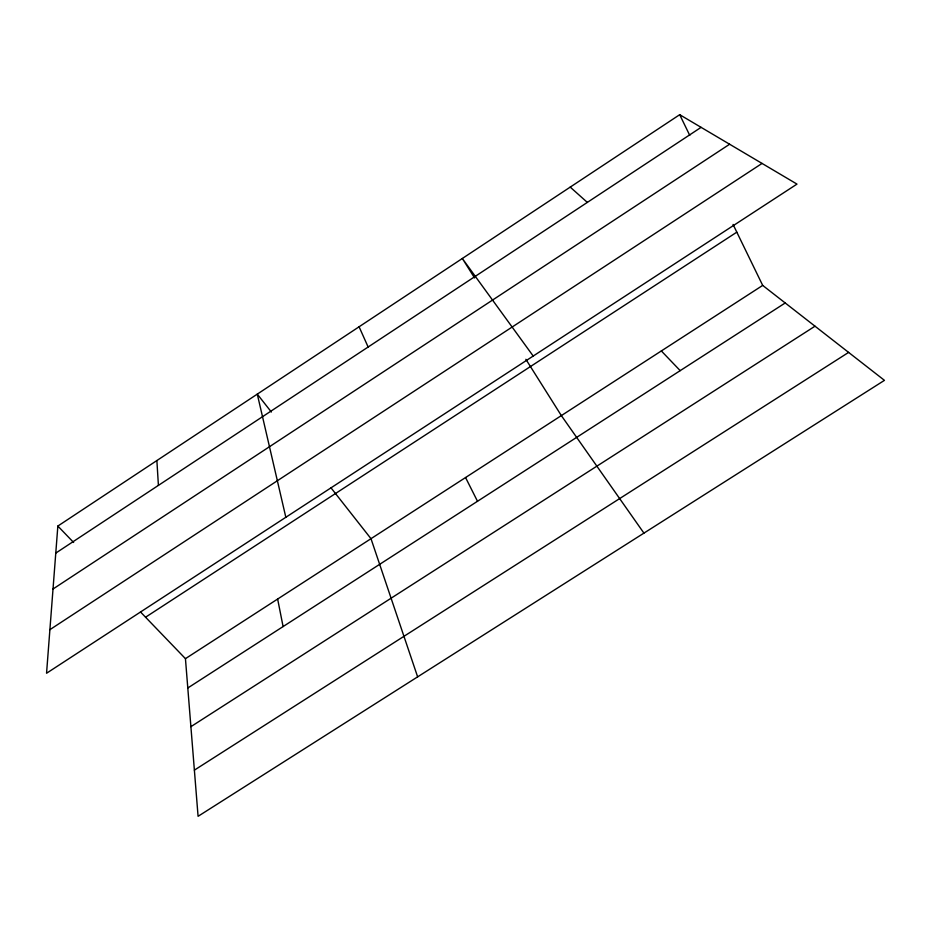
<?xml version="1.0" encoding="UTF-8"?>
<svg xmlns="http://www.w3.org/2000/svg" width="931" height="931" viewBox="0 0 931 931"><rect width="100%" height="100%" fill="white"/><g stroke="black" fill="none" stroke-linecap="round" stroke-linejoin="round"><path stroke-width="1.4" d="M57.85 526.062L46.55 673.253L796.983 184.105L679.7 114.688L57.85 526.062L73.63 542.47M55.767 553.107L701.09 127.349M53.02 589.009L729.613 144.235M49.89 629.67L762.047 163.425M145.562 617.218L736.805 232.168M185.444 658.659L762.698 285.41L884.45 380.348L198.082 816.312L185.444 658.659L140.523 611.981M187.794 687.986L785.205 302.971M190.902 726.669L814.997 326.199M194.381 770.135L848.607 352.395M570.214 187.108L587.333 202.399M661.347 350.952L680.2 370.643M271.363 412.026L257.282 394.127L285.829 517.287M330.994 487.821L370.992 538.688L417.635 676.86M533.195 356.038L462.323 258.481L474.589 277.95M643.926 533.126L561.346 415.598L525.864 359.296M465.558 477.545L477.498 501.274M679.7 114.688L689.766 135.391M733.058 224.441L762.698 285.41M359.087 326.781L368.129 347.019M277.636 599.052L283.094 626.563M156.874 460.554L158.41 485.388"/></g></svg>
